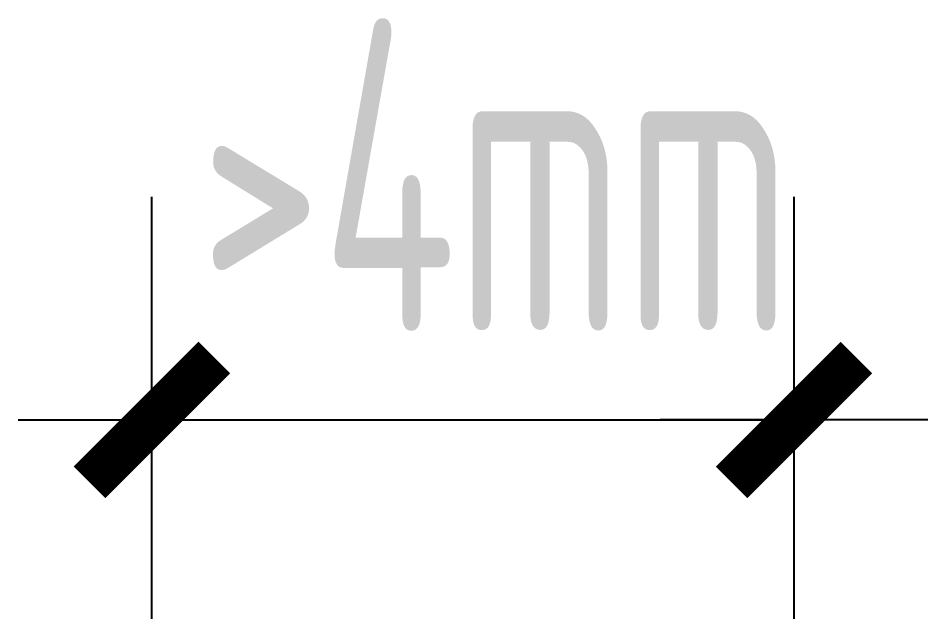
# Model space of a CAD drawing. Extents: x 9539573 to 9710259, y 1656270 to 2510207.
# Drawn here: x 9669006 to 9670026, y 1666890 to 1667564 of the extents above; entities that cross this region are included whole.
import ezdxf

# ---------------------------------------------------------------- set-up
doc = ezdxf.new("R2010")
doc.units = 0
doc.header["$LTSCALE"] = 1000
doc.header["$MEASUREMENT"] = 0
doc.layers.get('0').update_dxf_attribs({"linetype": 'CONTINUOUS'})
doc.layers.add('PUB_DIM', color=3, linetype='CONTINUOUS')
doc.layers.add('螺栓孔标注', color=6, linetype='CONTINUOUS')
doc.styles.add('TSSD_REIN', font='atssdeng.shx', dxfattribs={"width": 0.7, "bigfont": 'atssdchn.shx'})

# ---------------------------------------------------------------- blocks, each defined once
blk = doc.blocks.new('_DIMX')
blk.add_line((-150, 0), (150, 0))
at = {"const_width": 50}
blk.add_lwpolyline([(-70, -70), (70, 70)], dxfattribs=at)

msp = doc.modelspace()

# ---------------------------------------------------------------- linework, layer by layer
at = {"layer": 'PUB_DIM'}
for p, q in [((9669156.4, 1666890.3), (9669156.4, 1667363.4)), ((9669876.4, 1666890.3), (9669876.4, 1667363.4)), ((9669155.4, 1667113.4), (9669154.4, 1667113.4)), ((9669156.4, 1667113.4), (9669876.4, 1667113.4)), ((9669877.4, 1667113.4), (9669878.4, 1667113.4))]:
    msp.add_line(p, q, dxfattribs=at)

# ---------------------------------------------------------------- block references
msp.add_blockref('_DIMX', (9669156.4, 1667113.4), dxfattribs=at)
at = {"layer": 'PUB_DIM', "rotation": 180}
msp.add_blockref('_DIMX', (9669876.4, 1667113.4), dxfattribs=at)

# ---------------------------------------------------------------- texts
at = {"layer": '螺栓孔标注', "style": 'TSSD_REIN', "width": 0.6}
msp.add_text('>4mm', height=350, dxfattribs=at).set_placement((9669210.5, 1667212.7))

doc.saveas('drawing.dxf')
